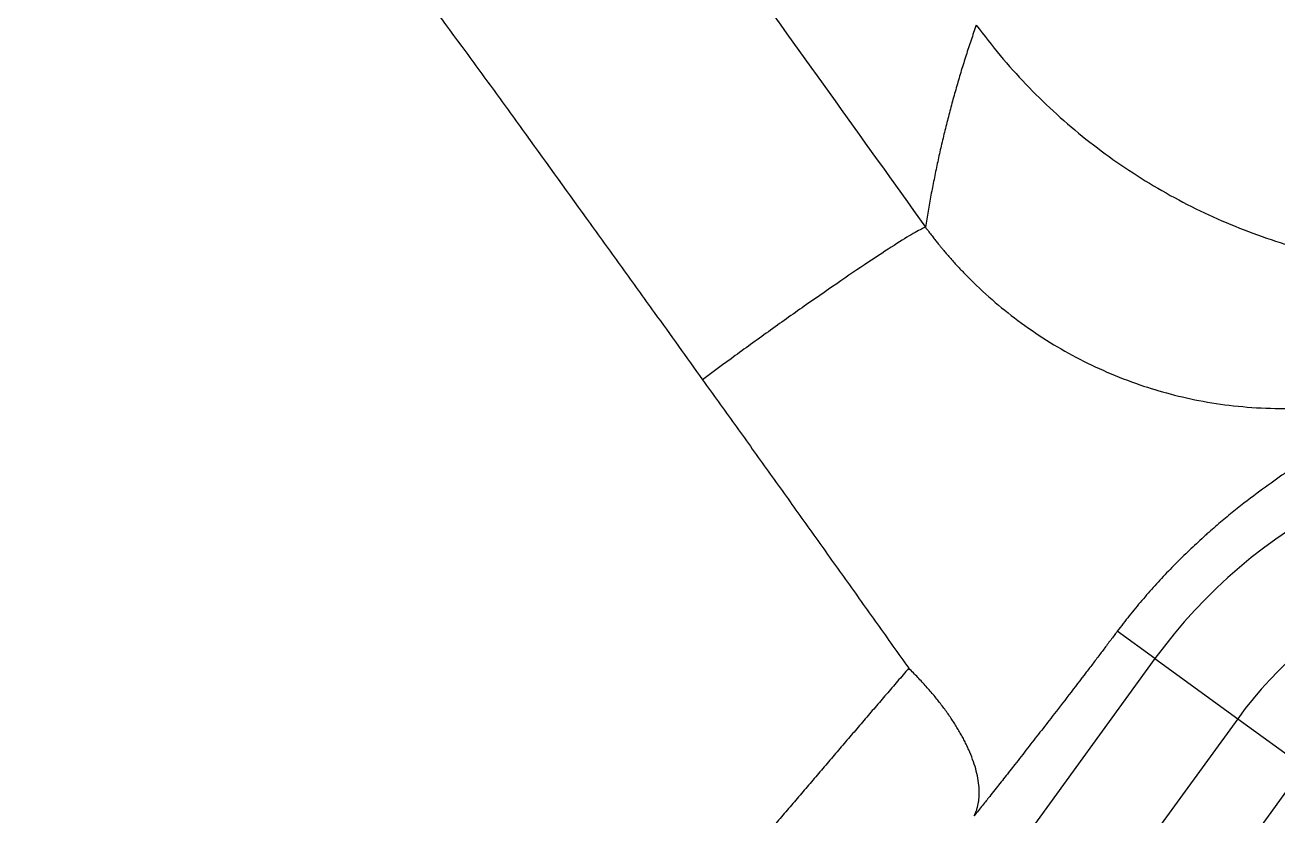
# Model space of a CAD drawing. Extents: x 412 to 492, y 622 to 766.
# Drawn here: x 440.68 to 447.6, y 662.09 to 666.46 of the extents above; entities that cross this region are included whole.
import ezdxf

# ---------------------------------------------------------------- set-up
doc = ezdxf.new("R2010")
doc.units = 0
doc.header["$MEASUREMENT"] = 0
doc.layers.add('1', color=4, linetype='Continuous')
doc.layers.add('GEOMETRY', color=4, linetype='Continuous', lineweight=25)

# ---------------------------------------------------------------- blocks, each defined once
blk = doc.blocks.new('2024 Beam 220V LL')
at = {"layer": 'GEOMETRY'}
for p, q in [((34.9692, 20.1983), (34.7612, 20.3494)), ((34.9692, 20.1983), (28.3162, 11.0411)), ((34.9692, 20.1983), (35.4262, 19.8663)), ((35.4262, 19.8663), (28.7623, 10.6942)), ((35.4262, 19.8663), (35.7928, 19.5999)), ((29.1289, 10.4279), (35.7928, 19.5999))]:
    blk.add_line(p, q, dxfattribs=at)
for radius in [2.8995, 2.3346]:
    blk.add_arc((37.315, 18.494), radius, 90, 144, dxfattribs=at)
for points, knots in [([(23.5421, 33.0235), (23.7887, 32.8434), (24.0352, 32.663), (24.3431, 32.437), (24.4047, 32.3918), (24.5278, 32.3014), (24.5893, 32.256), (24.7732, 32.1193), (24.8952, 32.0274), (25.2597, 31.7493), (25.5003, 31.5608), (25.9771, 31.1778), (26.2133, 30.9831), (27.3805, 29.9963), (28.2715, 29.1634), (29.5443, 27.8491), (29.9579, 27.4002), (30.5622, 26.7106), (30.7611, 26.4778), (31.1525, 26.008), (31.5376, 25.5337), (31.9105, 25.0504), (32.1856, 24.6845), (32.322, 24.5007), (32.4566, 24.3157), (32.546, 24.192), (32.5906, 24.1301), (32.992, 23.5731), (33.3475, 23.0776), (33.7018, 22.5815)], [0, 0, 0, 0, 0.0625, 0.0625, 0.078125, 0.078125, 0.09375, 0.09375, 0.125, 0.125, 0.1875, 0.1875, 0.25, 0.25, 0.5, 0.5, 0.625, 0.625, 0.6875, 0.6875, 0.75, 0.8125, 0.8125, 0.84375, 0.859375, 0.859375, 0.875, 0.875, 1, 1, 1, 1]), ([(22.6757, 31.8063), (22.7072, 31.7832), (22.7702, 31.737), (22.8646, 31.6676), (23.0071, 31.5629), (23.2012, 31.4202), (23.4044, 31.2705), (23.5687, 31.1493), (23.6904, 31.0592), (23.8119, 30.9687), (23.9733, 30.8473), (24.174, 30.694), (24.4931, 30.4463), (25.0461, 30.0055), (25.819, 29.3565), (26.7194, 28.5471), (27.5914, 27.7079), (28.4347, 26.8396), (29.2489, 25.9424), (30.0319, 25.0185), (30.658, 24.2265), (31.0513, 23.7024), (31.2302, 23.4585), (31.3191, 23.3362), (31.4078, 23.2136), (31.5851, 22.9687), (31.7916, 22.6831), (32.0273, 22.3561), (32.1897, 22.1305), (32.3378, 21.9245), (32.4268, 21.8005), (32.4713, 21.7385)], [0, 0, 0, 0, 0.008294, 0.01659, 0.024888, 0.045849, 0.067767, 0.078481, 0.089202, 0.099925, 0.110646, 0.132089, 0.153537, 0.196435, 0.282245, 0.367803, 0.453477, 0.539179, 0.62477, 0.710692, 0.796291, 0.83912, 0.849819, 0.860524, 0.871232, 0.88194, 0.924737, 0.946075, 0.967561, 0.983778, 1, 1, 1, 1]), ([(33.9822, 23.6982), (33.9774, 23.6843), (33.9677, 23.6566), (33.9536, 23.6149), (33.9397, 23.573), (33.9261, 23.5311), (33.9128, 23.489), (33.8998, 23.4468), (33.8871, 23.4045), (33.8747, 23.3621), (33.8626, 23.3196), (33.8508, 23.277), (33.8393, 23.2343), (33.8281, 23.1915), (33.8171, 23.1486), (33.8065, 23.1056), (33.7962, 23.0625), (33.7861, 23.0193), (33.7764, 22.976), (33.7669, 22.9326), (33.7577, 22.889), (33.7489, 22.8454), (33.7403, 22.8017), (33.732, 22.7579), (33.724, 22.714), (33.7163, 22.67), (33.7089, 22.6259), (33.7042, 22.5963), (33.7018, 22.5815)], [0, 0, 0, 0, 0.040904, 0.081613, 0.122125, 0.162441, 0.202561, 0.242486, 0.282215, 0.321748, 0.361086, 0.400228, 0.439175, 0.477926, 0.516483, 0.554844, 0.593011, 0.630982, 0.668759, 0.706341, 0.743728, 0.780921, 0.817919, 0.854724, 0.891334, 0.92775, 0.963972, 1, 1, 1, 1]), ([(33.9823, 23.6981), (34.0246, 23.6406), (34.0688, 23.5844), (34.1602, 23.4756), (34.2075, 23.4229), (34.3539, 23.2696), (34.4577, 23.174), (34.6226, 23.0404), (34.6791, 22.9976), (34.7953, 22.9151), (34.8551, 22.8755), (35.037, 22.7633), (35.1619, 22.6968), (35.4188, 22.5803), (35.5508, 22.5302), (35.7204, 22.478), (35.7545, 22.4681), (35.8233, 22.4493), (35.8579, 22.4404), (35.9619, 22.4155), (36.0314, 22.4013), (36.2403, 22.3653), (36.3801, 22.3503), (36.6611, 22.3382), (36.8022, 22.3411), (36.9439, 22.3533)], [0, 0, 0, 0, 0.0625, 0.0625, 0.125, 0.125, 0.25, 0.25, 0.3125, 0.3125, 0.375, 0.375, 0.5, 0.5, 0.625, 0.625, 0.65625, 0.65625, 0.6875, 0.6875, 0.75, 0.75, 0.875, 0.875, 1, 1, 1, 1]), ([(33.9823, 23.6981), (34.0246, 23.6406), (34.0688, 23.5844), (34.1602, 23.4756), (34.2075, 23.4229), (34.3539, 23.2696), (34.4577, 23.174), (34.6226, 23.0404), (34.6791, 22.9976), (34.7953, 22.9151), (34.8551, 22.8755), (35.037, 22.7633), (35.1619, 22.6968), (35.4188, 22.5803), (35.5508, 22.5302), (35.7204, 22.478), (35.7545, 22.4681), (35.8233, 22.4493), (35.8579, 22.4404), (35.9619, 22.4155), (36.0314, 22.4013), (36.2403, 22.3653), (36.3801, 22.3503), (36.6611, 22.3382), (36.8022, 22.3411), (36.9439, 22.3533)], [0, 0, 0, 0, 0.0625, 0.0625, 0.125, 0.125, 0.25, 0.25, 0.3125, 0.3125, 0.375, 0.375, 0.5, 0.5, 0.625, 0.625, 0.65625, 0.65625, 0.6875, 0.6875, 0.75, 0.75, 0.875, 0.875, 1, 1, 1, 1]), ([(33.7018, 22.5815), (33.6907, 22.5775), (33.6715, 22.5678), (33.6183, 22.5372), (33.5842, 22.5164), (33.5031, 22.465), (33.4562, 22.4344), (33.3521, 22.3652), (33.295, 22.3266), (33.1741, 22.2438), (33.1103, 22.1995), (32.9797, 22.1079), (32.913, 22.0606), (32.7806, 21.9658), (32.7149, 21.9182), (32.5885, 21.8257), (32.5278, 21.7808), (32.4713, 21.7385)], [0, 0, 0, 0, 0.125, 0.125, 0.25, 0.25, 0.375, 0.375, 0.5, 0.5, 0.625, 0.625, 0.75, 0.75, 0.875, 0.875, 1, 1, 1, 1]), ([(33.7018, 22.5815), (33.7081, 22.573), (33.72, 22.5569), (33.7375, 22.5339), (33.7536, 22.5133), (33.7682, 22.495), (33.7812, 22.4789), (33.7927, 22.4649), (33.8025, 22.4531), (33.8217, 22.4304), (33.8511, 22.3967), (33.8917, 22.3523), (33.9626, 22.2786), (34.0671, 22.1804), (34.2134, 22.0624), (34.3681, 21.9561), (34.5327, 21.8608), (34.7045, 21.7784), (34.8789, 21.7109), (35.0563, 21.6573), (35.2376, 21.6169), (35.4313, 21.5895), (35.5819, 21.5807), (35.6847, 21.5801), (35.7363, 21.581), (35.7888, 21.5829), (35.8419, 21.5861), (35.8958, 21.5905), (35.9503, 21.5962), (36.0055, 21.6032), (36.0613, 21.6116), (36.1177, 21.6215), (36.1747, 21.6329), (36.2323, 21.6459), (36.2904, 21.6605), (36.3291, 21.6715), (36.3486, 21.677)], [0, 0, 0, 0, 0.0105889, 0.0202644, 0.0290265, 0.0368777, 0.0438237, 0.0498705, 0.0550239, 0.0592887, 0.0797941, 0.0999678, 0.119805, 0.1826168, 0.2439421, 0.3085621, 0.3711642, 0.4348657, 0.4999867, 0.559087, 0.621272, 0.6868551, 0.756031, 0.7731542, 0.7905413, 0.8081942, 0.8261134, 0.8442999, 0.8627568, 0.8814893, 0.9005035, 0.9198054, 0.9394014, 0.9592973, 0.9794971, 1, 1, 1, 1]), ([(32.4713, 21.7385), (32.5006, 21.6977), (32.5592, 21.6161), (32.6469, 21.4936), (32.7346, 21.3712), (32.8223, 21.2487), (32.9099, 21.1261), (32.9975, 21.0036), (33.0851, 20.881), (33.1726, 20.7584), (33.26, 20.6357), (33.3474, 20.513), (33.4348, 20.3903), (33.5221, 20.2676), (33.5803, 20.1857), (33.6094, 20.1448)], [0, 0, 0, 0, 0.076856, 0.153724, 0.230603, 0.307494, 0.384396, 0.461309, 0.538233, 0.615168, 0.692114, 0.76907, 0.846036, 0.923013, 1, 1, 1, 1]), ([(36.3486, 21.677), (36.3472, 21.6753), (36.3444, 21.6719), (36.3399, 21.6666), (36.3351, 21.6614), (36.3301, 21.6561), (36.3249, 21.6508), (36.3195, 21.6456), (36.3139, 21.6403), (36.3081, 21.635), (36.3021, 21.6297), (36.296, 21.6245), (36.2792, 21.6104), (36.2484, 21.5866), (36.1959, 21.5499), (36.1339, 21.5092), (36.0613, 21.4633), (35.9776, 21.4112), (35.8828, 21.3517), (35.7754, 21.2824), (35.6586, 21.2034), (35.5276, 21.1092), (35.4113, 21.0188), (35.3249, 20.9465), (35.2816, 20.9089), (35.2564, 20.8867), (35.2172, 20.8515), (35.1582, 20.7968), (35.0937, 20.7333), (35.043, 20.6813), (35.0054, 20.6415), (34.9684, 20.6012), (34.9322, 20.5604), (34.8965, 20.5191), (34.8616, 20.4773), (34.8274, 20.4351), (34.7938, 20.3925), (34.7721, 20.3638), (34.7612, 20.3494)], [0, 0, 0, 0, 0.013256, 0.026289, 0.039098, 0.051679, 0.064031, 0.076152, 0.08804, 0.099692, 0.111107, 0.122284, 0.13322, 0.198757, 0.260689, 0.322043, 0.381195, 0.43843, 0.49529, 0.550194, 0.606292, 0.659754, 0.721112, 0.751563, 0.767158, 0.775055, 0.783022, 0.816317, 0.849497, 0.866248, 0.882975, 0.899687, 0.91639, 0.933091, 0.949796, 0.966513, 0.983247, 1, 1, 1, 1]), ([(34.7612, 20.3494), (34.7552, 20.3413), (34.743, 20.325), (34.7246, 20.3005), (34.7059, 20.2759), (34.6871, 20.2509), (34.668, 20.2258), (34.6488, 20.2004), (34.6294, 20.1748), (34.6098, 20.149), (34.5645, 20.0896), (34.4949, 19.9989), (34.4098, 19.8885), (34.3336, 19.7904), (34.2649, 19.7023), (34.2002, 19.6197), (34.1403, 19.5436), (34.0939, 19.4847), (34.0533, 19.4334), (34.015, 19.385), (33.9865, 19.3491), (33.9708, 19.3293)], [0, 0, 0, 0, 0.022419, 0.045116, 0.068095, 0.09136, 0.114907, 0.138727, 0.162808, 0.18714, 0.211713, 0.33146, 0.44729, 0.532539, 0.620043, 0.709282, 0.780646, 0.850912, 0.888701, 0.938439, 1, 1, 1, 1]), ([(33.6094, 20.1448), (33.5888, 20.1209), (33.5476, 20.0731), (33.4858, 20.0012), (33.4238, 19.929), (33.3616, 19.8565), (33.2993, 19.7838), (33.2368, 19.7109), (33.1742, 19.6377), (33.1114, 19.5643), (33.0485, 19.4907), (32.9855, 19.4168), (32.9223, 19.3426), (32.8589, 19.2682), (32.7954, 19.1936), (32.7318, 19.1188), (32.668, 19.0437), (32.6041, 18.9683), (32.5401, 18.8928), (32.4759, 18.817), (32.4116, 18.741), (32.3471, 18.6647), (32.2825, 18.5883), (32.2178, 18.5116), (32.0764, 18.3438), (31.857, 18.0828), (31.6181, 17.7979), (31.3699, 17.5), (31.1708, 17.2613), (30.9716, 17.0226), (30.8524, 16.8798), (30.7648, 16.7749), (30.717, 16.7176), (30.6985, 16.6953)], [0, 0, 0, 0, 0.021829, 0.043679, 0.06555, 0.087442, 0.109354, 0.131287, 0.153241, 0.175215, 0.19721, 0.219225, 0.24126, 0.263315, 0.285391, 0.307486, 0.329601, 0.351736, 0.373891, 0.396066, 0.418259, 0.440471, 0.4627, 0.484946, 0.50721, 0.608404, 0.710234, 0.751119, 0.861472, 0.912108, 0.952073, 0.981369, 1, 1, 1, 1]), ([(33.9708, 19.3293), (33.9721, 19.3321), (33.9749, 19.3377), (33.9785, 19.3463), (33.9819, 19.3549), (33.9849, 19.3637), (33.9875, 19.3724), (33.9898, 19.3812), (33.9919, 19.3901), (33.9936, 19.3989), (33.9951, 19.4077), (33.9963, 19.4166), (33.9972, 19.4254), (33.9979, 19.4342), (33.9984, 19.4429), (33.9986, 19.4516), (33.9987, 19.4603), (33.9985, 19.469), (33.9982, 19.4775), (33.9969, 19.4997), (33.9922, 19.5363), (33.9802, 19.5885), (33.9632, 19.6412), (33.9455, 19.6849), (33.9297, 19.7192), (33.9175, 19.7439), (33.9045, 19.7686), (33.8905, 19.7935), (33.8757, 19.8184), (33.8601, 19.8434), (33.8436, 19.8684), (33.8264, 19.8935), (33.8083, 19.9185), (33.7894, 19.9436), (33.7698, 19.9687), (33.7494, 19.9938), (33.7282, 20.0189), (33.7062, 20.044), (33.6833, 20.0692), (33.6596, 20.0944), (33.635, 20.1197), (33.6179, 20.1364), (33.6094, 20.1448)], [0, 0, 0, 0, 0.015576, 0.03092, 0.046028, 0.060893, 0.075511, 0.089878, 0.103994, 0.117859, 0.131475, 0.144844, 0.157973, 0.170865, 0.183527, 0.195965, 0.208181, 0.22018, 0.231963, 0.243535, 0.310784, 0.375759, 0.438745, 0.499975, 0.527958, 0.555764, 0.583442, 0.611024, 0.638538, 0.666007, 0.693442, 0.720845, 0.748231, 0.775631, 0.803083, 0.83063, 0.858296, 0.886102, 0.914103, 0.942369, 0.970979, 1, 1, 1, 1])]:
    blk.add_open_spline(points, degree=3, knots=knots, dxfattribs=at)

msp = doc.modelspace()

# ---------------------------------------------------------------- block references
at = {"layer": '1'}
msp.add_blockref('2024 Beam 220V LL', (411.9528, 642.7586), dxfattribs=at)

doc.saveas('drawing.dxf')
